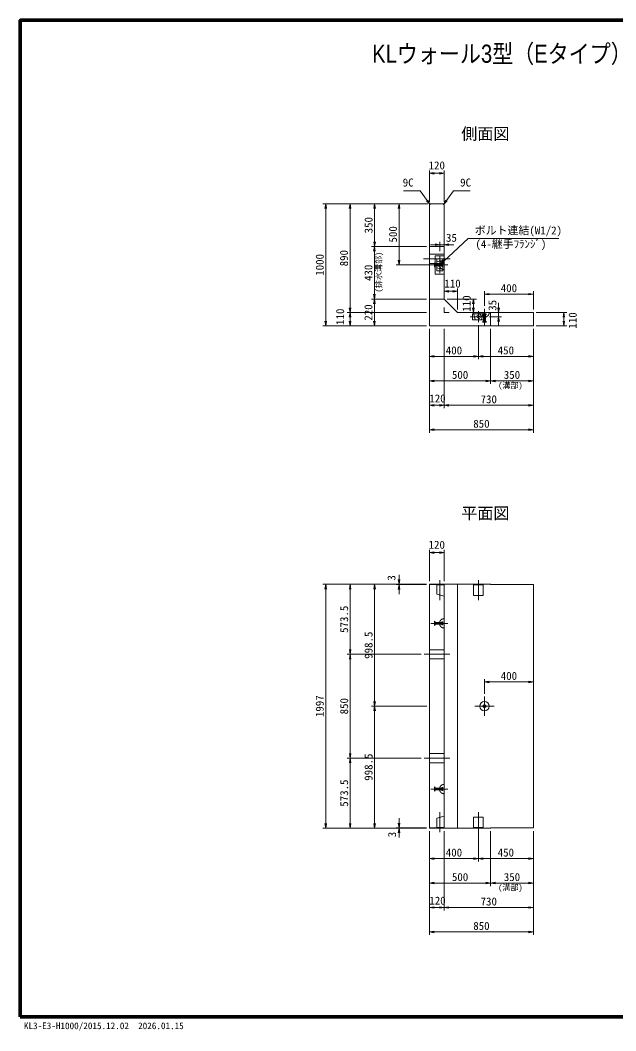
# Model space of a CAD drawing. Units: millimetres at full size, sheet at 1:30; some dimension numbers follow another scale. Extents: x 134809 to 146659, y -1498 to 6777.
# Drawn here: x 134809 to 139686, y -1498 to 6777 of the extents above; entities that cross this region are included whole.
import ezdxf
from ezdxf.enums import TextEntityAlignment as Align

# ---------------------------------------------------------------- set-up
doc = ezdxf.new("R2010")
doc.units = ezdxf.units.MM
doc.header["$LTSCALE"] = 30
doc.linetypes.add('CHAIN', pattern=[18.5, 12, -1.5, 3.5, -1.5])
doc.linetypes.add('DASHED', pattern=[7.5, 6, -1.5])
for name, color, linetype, lineweight in [('01図枠', 1, 'Continuous', 70), ('中心', 6, 'CHAIN', 9), ('外形線', 7, 'Continuous', 13), ('寸法', 2, 'Continuous', 9), ('細線', 4, 'Continuous', 9), ('連結部', 4, 'Continuous', 13)]:
    doc.layers.add(name, color=color, linetype=linetype, lineweight=lineweight)
doc.layers.add('文字', color=7, linetype='Continuous')
doc.styles.add('ＭＳ ゴシック', font='')
doc.styles.add('ＭＳ Ｐゴシック', font='')
doc.styles.get('ＭＳ ゴシック').set_extended_font_data('MS Gothic')
doc.styles.get('ＭＳ Ｐゴシック').set_extended_font_data('MS PGothic')

# ---------------------------------------------------------------- blocks, each defined once
blk = doc.blocks.new('open_arrow')
at = {"color": 0, "linetype": 'Continuous', "lineweight": -2}
blk.add_lwpolyline([(7.5, 1.25), (0, 0), (7.5, -1.25)], dxfattribs=at)

msp = doc.modelspace()

# ---------------------------------------------------------------- linework, layer by layer
at = {"layer": '01図枠'}
msp.add_lwpolyline([(134808.55, -1383.36), (146658.55, -1383.36), (146658.55, 6776.64), (134808.55, 6776.64)], close=True, dxfattribs=at)
at = {"layer": '中心'}
for p, q in [((138330.43, 4823.2), (138110.43, 4823.2)), ((138245.43, 4704.7), (138245.43, 4841.7)), ((138310.43, 4773.2), (138171.43, 4773.2)), ((138200.43, 4773.2), (138290.43, 4773.2)), ((138560.43, 4303.2), (138560.43, 4393.2)), ((138610.43, 4413.2), (138610.43, 4274.2)), ((138628.93, 4348.2), (138491.93, 4348.2)), ((138245.43, 2027.03), (138245.43, 2192.03)), ((138560.42, 2027.03), (138560.42, 2192.03)), ((138310.43, 1838.03), (138171.43, 1838.03)), ((138115.43, 1584.53), (138325.43, 1584.53)), ((138531.89, 1159.53), (138688.89, 1159.53)), ((138610.39, 1081.03), (138610.39, 1238.03)), ((138115.43, 734.53), (138325.43, 734.53)), ((138310.43, 481.03), (138171.43, 481.03)), ((138245.43, 292.03), (138245.43, 127.03)), ((138560.42, 292.03), (138560.42, 127.03))]:
    msp.add_line(p, q, dxfattribs=at)
at = {"layer": '外形線'}
for p, q in [((138169.43, 5273.2), (138160.43, 5264.2)), ((138160.43, 5264.2), (138160.43, 4273.2)), ((138169.43, 5273.2), (138271.43, 5273.2)), ((138271.43, 5273.2), (138280.43, 5264.2)), ((138280.43, 5264.2), (138280.43, 4493.2)), ((138280.43, 4493.2), (138390.43, 4383.2)), ((138280.43, 4423.2), (138280.43, 4383.2)), ((138280.43, 4383.2), (138320.43, 4383.2)), ((139010.43, 4273.2), (139010.43, 4383.2)), ((138160.43, 4273.2), (139010.43, 4273.2)), ((138160.43, 2158.03), (138660.43, 2158.03)), ((138160.43, 2158.03), (138160.43, 161.03)), ((138280.43, 2158.03), (138280.43, 161.03)), ((138663.43, 2155.03), (138660.43, 2158.03)), ((138663.43, 2155.03), (139010.43, 2155.03)), ((139010.43, 164.03), (139010.43, 2155.03)), ((138160.43, 161.03), (138660.43, 161.03)), ((138660.43, 161.03), (138663.43, 164.03)), ((138663.43, 164.03), (139010.43, 164.03))]:
    msp.add_line(p, q, dxfattribs=at)
at = {"layer": '寸法'}
for p, q in [((138160.43, 5288.2), (138160.43, 5547.2)), ((138280.43, 5288.2), (138280.43, 5547.2)), ((138160.43, 5523.2), (138280.43, 5523.2)), ((138145.43, 5273.2), (137286.43, 5273.2)), ((137310.43, 4273.2), (137310.43, 5273.2)), ((138145.43, 5273.2), (137485.19, 5273.2)), ((137509.19, 4383.2), (137509.19, 5273.2)), ((138145.43, 5273.2), (137686.43, 5273.2)), ((137710.43, 4923.2), (137710.43, 5273.2)), ((138145.43, 5273.2), (137886.43, 5273.2)), ((137910.43, 5273.2), (137910.43, 4773.2)), ((138136.43, 4923.2), (137685.19, 4923.2)), ((138136.43, 4923.2), (137686.43, 4923.2)), ((137709.19, 4493.2), (137709.19, 4923.2)), ((138358.43, 4937.85), (138167.43, 4937.85)), ((138245.43, 4884.7), (138245.43, 4961.85)), ((138176.43, 4773.2), (137886.43, 4773.2)), ((138280.43, 4517.2), (138280.43, 4580.61)), ((138280.43, 4556.61), (138390.43, 4556.61)), ((138390.43, 4407.2), (138390.43, 4580.61)), ((138610.43, 4437.2), (138610.43, 4557.2)), ((139010.43, 4407.2), (139010.43, 4557.2)), ((138136.43, 4493.2), (137685.19, 4493.2)), ((138136.43, 4493.2), (137685.19, 4493.2)), ((137709.19, 4273.2), (137709.19, 4493.2)), ((138304.43, 4493.2), (138543.66, 4493.2)), ((138519.66, 4383.2), (138519.66, 4493.2)), ((139010.43, 4533.2), (138610.43, 4533.2)), ((138725.93, 4270.2), (138725.93, 4461.2)), ((138136.43, 4383.2), (137485.19, 4383.2)), ((138136.43, 4383.2), (137485.19, 4383.2)), ((137509.19, 4273.2), (137509.19, 4383.2)), ((138414.43, 4383.2), (138543.66, 4383.2)), ((138624.43, 4383.2), (138749.93, 4383.2)), ((138650.47, 4348.2), (138749.93, 4348.2)), ((139034.43, 4383.2), (139284.43, 4383.2)), ((139260.43, 4273.2), (139260.43, 4383.2)), ((138136.43, 4273.2), (137286.43, 4273.2)), ((138136.43, 4273.2), (137485.19, 4273.2)), ((138136.43, 4273.2), (137685.19, 4273.2)), ((138160.43, 4249.2), (138160.43, 3399.2)), ((138160.43, 4249.2), (138160.43, 3599.2)), ((138160.43, 4249.2), (138160.43, 3799.2)), ((138160.43, 4249.2), (138160.43, 3999.84)), ((138280.43, 4248.55), (138280.43, 3599.2)), ((138280.43, 4248.55), (138280.43, 3599.2)), ((138560.43, 4279.2), (138560.43, 3999.84)), ((138560.43, 4249.2), (138560.43, 3999.84)), ((138660.43, 4249.2), (138660.43, 3799.2)), ((138660.43, 4249.2), (138660.43, 3799.2)), ((139010.43, 4249.2), (139010.43, 3399.2)), ((139010.43, 4249.2), (139010.43, 3599.2)), ((139010.43, 4249.2), (139010.43, 3799.2)), ((139010.43, 4249.2), (139010.43, 3999.84)), ((139034.43, 4273.2), (139284.43, 4273.2)), ((138560.43, 4023.84), (138160.43, 4023.84)), ((139010.43, 4023.84), (138560.43, 4023.84)), ((138160.43, 3823.2), (138660.43, 3823.2)), ((138660.43, 3823.2), (139010.43, 3823.2)), ((138160.43, 3623.2), (138280.43, 3623.2)), ((138280.43, 3623.2), (139010.43, 3623.2)), ((138160.43, 3423.2), (139010.43, 3423.2)), ((138160.43, 2182.03), (138160.43, 2441.03)), ((138160.43, 2417.03), (138280.43, 2417.03)), ((138280.43, 2182.03), (138280.43, 2441.03)), ((137911.07, 2236.03), (137911.07, 2077.03)), ((138136.43, 2158.03), (137286.43, 2158.03)), ((137310.43, 2158.03), (137310.43, 161.03)), ((138136.43, 2158.03), (137486.43, 2158.03)), ((137510.43, 2158.03), (137510.43, 1584.53)), ((138136.43, 2158.03), (137686.43, 2158.03)), ((137710.43, 2158.03), (137710.43, 1159.53)), ((138136.43, 2158.03), (137887.07, 2158.03)), ((138136.43, 2155.03), (137887.07, 2155.03)), ((138091.43, 1584.53), (137486.43, 1584.53)), ((138091.43, 1584.53), (137486.43, 1584.53)), ((137510.43, 1584.53), (137510.43, 734.53)), ((138610.39, 1262.03), (138610.39, 1382.03)), ((139010.39, 1358.03), (138610.39, 1358.03)), ((139010.39, 1232.03), (139010.39, 1382.03)), ((138137.43, 1159.53), (137686.43, 1159.53)), ((138137.43, 1159.53), (137686.43, 1159.53)), ((137710.43, 1159.53), (137710.43, 161.03)), ((138091.43, 734.53), (137486.43, 734.53)), ((138091.43, 734.53), (137486.43, 734.53)), ((137510.43, 734.53), (137510.43, 161.03)), ((137911.07, 83.03), (137911.07, 242.03)), ((138560.43, 167.03), (138560.43, -112.33)), ((138136.43, 161.03), (137286.43, 161.03)), ((138136.43, 161.03), (137486.43, 161.03)), ((138136.43, 161.03), (137686.43, 161.03)), ((138136.43, 164.03), (137887.07, 164.03)), ((138136.43, 161.03), (137887.07, 161.03)), ((138160.43, 137.03), (138160.43, -712.97)), ((138160.43, 137.03), (138160.43, -512.97)), ((138160.43, 137.03), (138160.43, -312.97)), ((138160.43, 137.03), (138160.43, -112.33)), ((138280.43, 136.38), (138280.43, -512.97)), ((138280.43, 136.38), (138280.43, -512.97)), ((138560.43, 137.03), (138560.43, -112.33)), ((138660.43, 137.03), (138660.43, -312.97)), ((138660.43, 137.03), (138660.43, -312.97)), ((139010.43, 137.03), (139010.43, -712.97)), ((139010.43, 137.03), (139010.43, -512.97)), ((139010.43, 137.03), (139010.43, -312.97)), ((139010.43, 137.03), (139010.43, -112.33)), ((138560.43, -88.33), (138160.43, -88.33)), ((139010.43, -88.33), (138560.43, -88.33)), ((138160.43, -288.97), (138660.43, -288.97)), ((138660.43, -288.97), (139010.43, -288.97)), ((138160.43, -488.97), (138280.43, -488.97)), ((138280.43, -488.97), (139010.43, -488.97)), ((138160.43, -688.97), (139010.43, -688.97))]:
    msp.add_line(p, q, dxfattribs=at)
at = {"layer": '寸法', "color": 3, "linetype": 'DASHED'}
for p, q in [((138280.43, 4811.7), (138280.43, 4734.7)), ((138201.43, 4755.7), (138201.43, 4790.7)), ((138201.43, 4790.7), (138209.09, 4780.2)), ((138209.09, 4766.2), (138201.43, 4755.7)), ((138261.09, 4780.2), (138209.09, 4780.2)), ((138209.09, 4780.2), (138209.09, 4766.2)), ((138261.09, 4766.2), (138209.09, 4766.2)), ((138261.09, 4760.7), (138261.09, 4785.7)), ((138261.09, 4785.7), (138269.43, 4785.7)), ((138269.43, 4760.7), (138261.09, 4760.7)), ((138269.43, 4785.7), (138269.43, 4760.7)), ((138571.93, 4383.2), (138648.93, 4383.2)), ((138592.93, 4304.2), (138603.43, 4311.86)), ((138627.93, 4304.2), (138592.93, 4304.2)), ((138597.93, 4372.2), (138622.93, 4372.2)), ((138597.93, 4363.86), (138597.93, 4372.2)), ((138622.93, 4363.86), (138597.93, 4363.86)), ((138603.43, 4363.86), (138603.43, 4311.86)), ((138603.43, 4311.86), (138617.43, 4311.86)), ((138617.43, 4363.86), (138617.43, 4311.86)), ((138617.43, 4311.86), (138627.93, 4304.2)), ((138622.93, 4372.2), (138622.93, 4363.86)), ((138201.43, 1820.53), (138201.43, 1855.53)), ((138201.43, 1855.53), (138209.09, 1845.03)), ((138209.09, 1831.03), (138201.43, 1820.53)), ((138261.09, 1845.03), (138209.09, 1845.03)), ((138209.09, 1845.03), (138209.09, 1831.03)), ((138261.09, 1831.03), (138209.09, 1831.03)), ((138261.09, 1825.53), (138261.09, 1850.53)), ((138261.09, 1850.53), (138269.43, 1850.53)), ((138269.43, 1825.53), (138261.09, 1825.53)), ((138269.43, 1850.53), (138269.43, 1825.53)), ((138280.43, 1876.53), (138280.43, 1799.53)), ((138209.09, 488.03), (138201.43, 498.53)), ((138201.43, 498.53), (138201.43, 463.53)), ((138280.43, 442.53), (138280.43, 519.53)), ((138201.43, 463.53), (138209.09, 474.03)), ((138261.09, 488.03), (138209.09, 488.03)), ((138209.09, 474.03), (138209.09, 488.03)), ((138261.09, 474.03), (138209.09, 474.03)), ((138269.43, 493.53), (138261.09, 493.53)), ((138261.09, 493.53), (138261.09, 468.53)), ((138261.09, 468.53), (138269.43, 468.53)), ((138269.43, 468.53), (138269.43, 493.53))]:
    msp.add_line(p, q, dxfattribs=at)
at = {"layer": '寸法'}
for points in [[(138164.89, 5268.66), (138141.96, 5300.21), (138083.9, 5380.13), (137947.59, 5380.13)], [(138275.97, 5268.66), (138298.9, 5300.21), (138356.96, 5380.13), (138493.27, 5380.13)], [(138245.43, 4773.2), (138274.04, 4799.71), (138477.11, 4987.86), (139220.05, 4987.86)]]:
    msp.add_lwpolyline(points, dxfattribs=at)
at = {"layer": '寸法', "color": 3}
for radius in [38.5, 12.5]:
    msp.add_circle((138610.39, 1159.53), radius, dxfattribs=at)
at = {"layer": '寸法', "color": 3, "linetype": 'DASHED'}
for centre, start, end in [((138280.43, 4773.2), 90, 270), ((138610.43, 4383.2), 180, 0), ((138280.43, 1838.03), 90, 270), ((138280.43, 481.03), 90, 270)]:
    msp.add_arc(centre, 38.5, start, end, dxfattribs=at)
at = {"layer": '細線'}
for p, q in [((138160.43, 4923.2), (138280.43, 4923.2)), ((138205.43, 4848.2), (138205.43, 4698.2)), ((138280.43, 4848.2), (138205.43, 4848.2)), ((138220.43, 4724.7), (138220.43, 4821.7)), ((138220.43, 4821.7), (138270.43, 4821.7)), ((138270.43, 4724.7), (138270.43, 4821.7)), ((138220.43, 4724.7), (138270.43, 4724.7)), ((138245.43, 4784.52), (138234.12, 4773.2)), ((138256.74, 4773.2), (138245.43, 4761.89)), ((138280.43, 4698.2), (138205.43, 4698.2)), ((138160.43, 4493.2), (138280.43, 4493.2)), ((138608.93, 4373.2), (138511.93, 4373.2)), ((138511.93, 4323.2), (138511.93, 4373.2)), ((138608.93, 4323.2), (138511.93, 4323.2)), ((138549.12, 4348.2), (138560.43, 4336.89)), ((138560.43, 4359.52), (138571.74, 4348.2)), ((138608.93, 4323.2), (138608.93, 4373.2)), ((138660.43, 4273.2), (138660.43, 4382.44)), ((138390.43, 2158.03), (138390.43, 161.03)), ((138600.42, 2152.03), (138520.42, 2152.03)), ((138520.42, 2067.03), (138520.42, 2152.03)), ((138600.42, 2067.03), (138600.42, 2152.03)), ((138600.42, 2067.03), (138520.42, 2067.03)), ((138600.42, 252.03), (138520.42, 252.03)), ((138520.42, 252.03), (138520.42, 167.03)), ((138600.42, 252.03), (138600.42, 167.03)), ((138600.42, 167.03), (138520.42, 167.03))]:
    msp.add_line(p, q, dxfattribs=at)
at = {"layer": '細線', "linetype": 'DASHED'}
for p, q in [((138280.43, 4860.7), (138160.43, 4860.7)), ((138280.43, 4813.2), (138220.43, 4798.2)), ((138280.43, 4733.2), (138280.43, 4813.2)), ((138280.43, 4785.7), (138160.43, 4785.7)), ((138220.43, 4748.2), (138280.43, 4733.2)), ((138520.43, 4383.2), (138535.43, 4323.2)), ((138600.43, 4383.2), (138520.43, 4383.2)), ((138585.43, 4323.2), (138600.43, 4383.2)), ((138160.43, 2155.03), (138280.43, 2155.03)), ((138220.43, 2152.03), (138220.43, 2076.03)), ((138220.43, 2152.03), (138280.43, 2152.03)), ((138280.43, 2152.03), (138280.43, 2061.03)), ((138220.43, 2076.03), (138280.43, 2061.03)), ((138220.43, 243.03), (138280.43, 258.03)), ((138280.43, 167.03), (138280.43, 258.03)), ((138220.43, 167.03), (138220.43, 243.03)), ((138220.43, 167.03), (138280.43, 167.03)), ((138160.43, 164.03), (138280.43, 164.03))]:
    msp.add_line(p, q, dxfattribs=at)
for points in [[(138160.43, 1547.03), (138280.43, 1547.03), (138280.43, 1622.03), (138160.43, 1622.03)], [(138160.43, 772.03), (138280.43, 772.03), (138280.43, 697.03), (138160.43, 697.03)]]:
    msp.add_lwpolyline(points, close=True, dxfattribs=at)
at = {"layer": '細線'}
for centre, start, end in [((138239.77, 4767.54), 135, 315), ((138251.09, 4778.86), 315, 135), ((138554.77, 4353.86), 45, 225), ((138566.09, 4342.54), 225, 45)]:
    msp.add_arc(centre, 8, start, end, dxfattribs=at)
at = {"layer": '連結部', "color": 7}
msp.add_line((138390.43, 4383.2), (139010.44, 4383.2), dxfattribs=at)

# ---------------------------------------------------------------- block references
at = {"layer": '寸法', "xscale": 5.2, "yscale": 5.2}
for p in [(138160.43, 5523.2), (138280.43, 4937.85), (138280.43, 4556.61), (138610.43, 4533.2), (138160.43, 4023.84), (138560.43, 4023.84), (138160.43, 3823.2), (138660.43, 3823.2), (138160.43, 3623.2), (138280.43, 3623.2), (138160.43, 3423.2), (138160.43, 2417.03), (138610.39, 1358.03), (138160.43, -88.33), (138560.43, -88.33), (138160.43, -288.97), (138660.43, -288.97), (138160.43, -488.97), (138280.43, -488.97), (138160.43, -688.97)]:
    msp.add_blockref('open_arrow', p, dxfattribs=at)
for p, rotation in [((138280.43, 5523.2), 180), ((138164.89, 5268.66), 126), ((138275.97, 5268.66), 54), ((137310.43, 5273.2), 270), ((137509.19, 5273.2), 270), ((137710.43, 5273.2), 270), ((137910.43, 5273.2), 270), ((137709.19, 4923.2), 270), ((137710.43, 4923.2), 90), ((138245.43, 4937.85), 180), ((137910.43, 4773.2), 90), ((138245.43, 4773.2), 42.8), ((138390.43, 4556.61), 180), ((137709.19, 4493.2), 90), ((137709.19, 4493.2), 270), ((138519.66, 4493.2), 270), ((139010.43, 4533.2), 180), ((137509.19, 4383.2), 90), ((138519.66, 4383.2), 90), ((138725.93, 4383.2), 90), ((137310.43, 4273.2), 90), ((137509.19, 4383.2), 270), ((137509.19, 4273.2), 90), ((137709.19, 4273.2), 90), ((138725.93, 4348.2), 270), ((139260.43, 4383.2), 270), ((139260.43, 4273.2), 90), ((138560.43, 4023.84), 180), ((139010.43, 4023.84), 180), ((138660.43, 3823.2), 180), ((139010.43, 3823.2), 180), ((138280.43, 3623.2), 180), ((139010.43, 3623.2), 180), ((139010.43, 3423.2), 180), ((138280.43, 2417.03), 180), ((137310.43, 2158.03), 270), ((137510.43, 2158.03), 270), ((137710.43, 2158.03), 270), ((137911.07, 2158.03), 90), ((137911.07, 2155.03), 270), ((137510.43, 1584.53), 90), ((137510.43, 1584.53), 270), ((139010.39, 1358.03), 180), ((137710.43, 1159.53), 90), ((137710.43, 1159.53), 270), ((137510.43, 734.53), 90), ((137510.43, 734.53), 270), ((137310.43, 161.03), 90), ((137510.43, 161.03), 90), ((137710.43, 161.03), 90), ((137911.07, 164.03), 90), ((137911.07, 161.03), 270), ((138560.43, -88.33), 180), ((139010.43, -88.33), 180), ((138660.43, -288.97), 180), ((139010.43, -288.97), 180), ((138280.43, -488.97), 180), ((139010.43, -488.97), 180), ((139010.43, -688.97), 180)]:
    msp.add_blockref('open_arrow', p, dxfattribs=dict(at, rotation=rotation))

# ---------------------------------------------------------------- texts
at = {"layer": '寸法', "style": 'ＭＳ ゴシック'}
for s, p in [('120', (138219.55, 5587.85)), ('35', (138339.87, 4995.2)), ('110', (138348.56, 4620.28)), ('400', (138810.43, 4582.7)), ('400', (138360.43, 4073.34)), ('450', (138785.43, 4073.34)), ('500', (138410.43, 3872.7)), ('350', (138835.43, 3872.7)), ('120', (138225.43, 3679.62)), ('730', (138645.43, 3672.7)), ('850', (138585.43, 3472.7)), ('120', (138219.55, 2481.68)), ('400', (138810.39, 1407.53)), ('400', (138360.43, -38.83)), ('450', (138785.43, -38.83)), ('500', (138410.43, -239.47)), ('350', (138835.43, -239.47)), ('120', (138225.43, -432.55)), ('730', (138645.43, -439.47)), ('850', (138585.43, -639.47))]:
    msp.add_text(s, height=65.51, dxfattribs=at).set_placement(p, align=Align.MIDDLE_CENTER)
msp.add_text('9C', height=65.51, dxfattribs=at).set_placement((138029.9, 5395.13), align=Align.BOTTOM_RIGHT)
for s, p in [('9C', (138410.96, 5395.13)), ('ボルト連結(W1/2)', (138531.11, 5002.86))]:
    msp.add_text(s, height=65.51, dxfattribs=at).set_placement(p, align=Align.BOTTOM_LEFT)
for s, p in [('350', (137660.93, 5098.2)), ('500', (137860.93, 5023.2)), ('890', (137459.69, 4828.2)), ('1000', (137260.93, 4773.2)), ('430', (137659.69, 4708.2)), ('110', (138463.73, 4456.62)), ('35', (138675.23, 4441.9)), ('110', (137428.19, 4348.61)), ('220', (137659.69, 4383.2)), ('110', (139332.09, 4318.2)), ('3', (137848.25, 2210.48)), ('573.5', (137460.93, 1871.28)), ('998.5', (137660.93, 1658.78)), ('1997', (137260.93, 1159.53)), ('850', (137460.93, 1159.53)), ('998.5', (137660.93, 660.28)), ('573.5', (137460.93, 447.78)), ('3', (137853.54, 108.59))]:
    msp.add_text(s, height=65.51, rotation=90, dxfattribs=at).set_placement(p, align=Align.MIDDLE_CENTER)
at = {"layer": '寸法', "color": 3, "style": 'ＭＳ ゴシック'}
msp.add_text('(4-継手ﾌﾗﾝｼﾞ)', height=65.51, dxfattribs=at).set_placement((138536.5, 4976.67), align=Align.TOP_LEFT)
msp.add_text('(排水溝部)', height=47.47, rotation=90, dxfattribs=at).set_placement((137782.05, 4547.01), align=Align.BOTTOM_LEFT)
for p in [(138722.52, 3748.62), (138722.52, -363.55)]:
    msp.add_text('(溝部)', height=47.47, dxfattribs=at).set_placement(p, align=Align.BOTTOM_LEFT)
at = {"layer": '文字', "style": 'ＭＳ Ｐゴシック', "width": 0.85}
msp.add_text(' KLウォール3型（Eタイプ）標準部構造図\u3000\u3000\u3000\u3000\u3000\u3000\u3000\u3000\u3000\u3000\u3000\u3000\u3000 \u3000\u3000\u3000\u3000', height=148.5, dxfattribs=at).set_placement((140733.55, 6383.47), align=Align.BOTTOM_CENTER)
at = {"layer": '文字', "style": 'ＭＳ Ｐゴシック'}
for s, p in [(' 側面図 ', (138617.54, 5769.94)), (' 平面図 ', (138617.54, 2662.28))]:
    msp.add_text(s, height=96.5, dxfattribs=at).set_placement(p, align=Align.BOTTOM_CENTER)
at = {"layer": '文字', "style": 'ＭＳ ゴシック'}
msp.add_text('KL3-E3-H1000/2015.12.02  2026.01.15', height=54.99, dxfattribs=at).set_placement((134838.7, -1501.45), align=Align.BOTTOM_LEFT)

doc.saveas('drawing.dxf')
